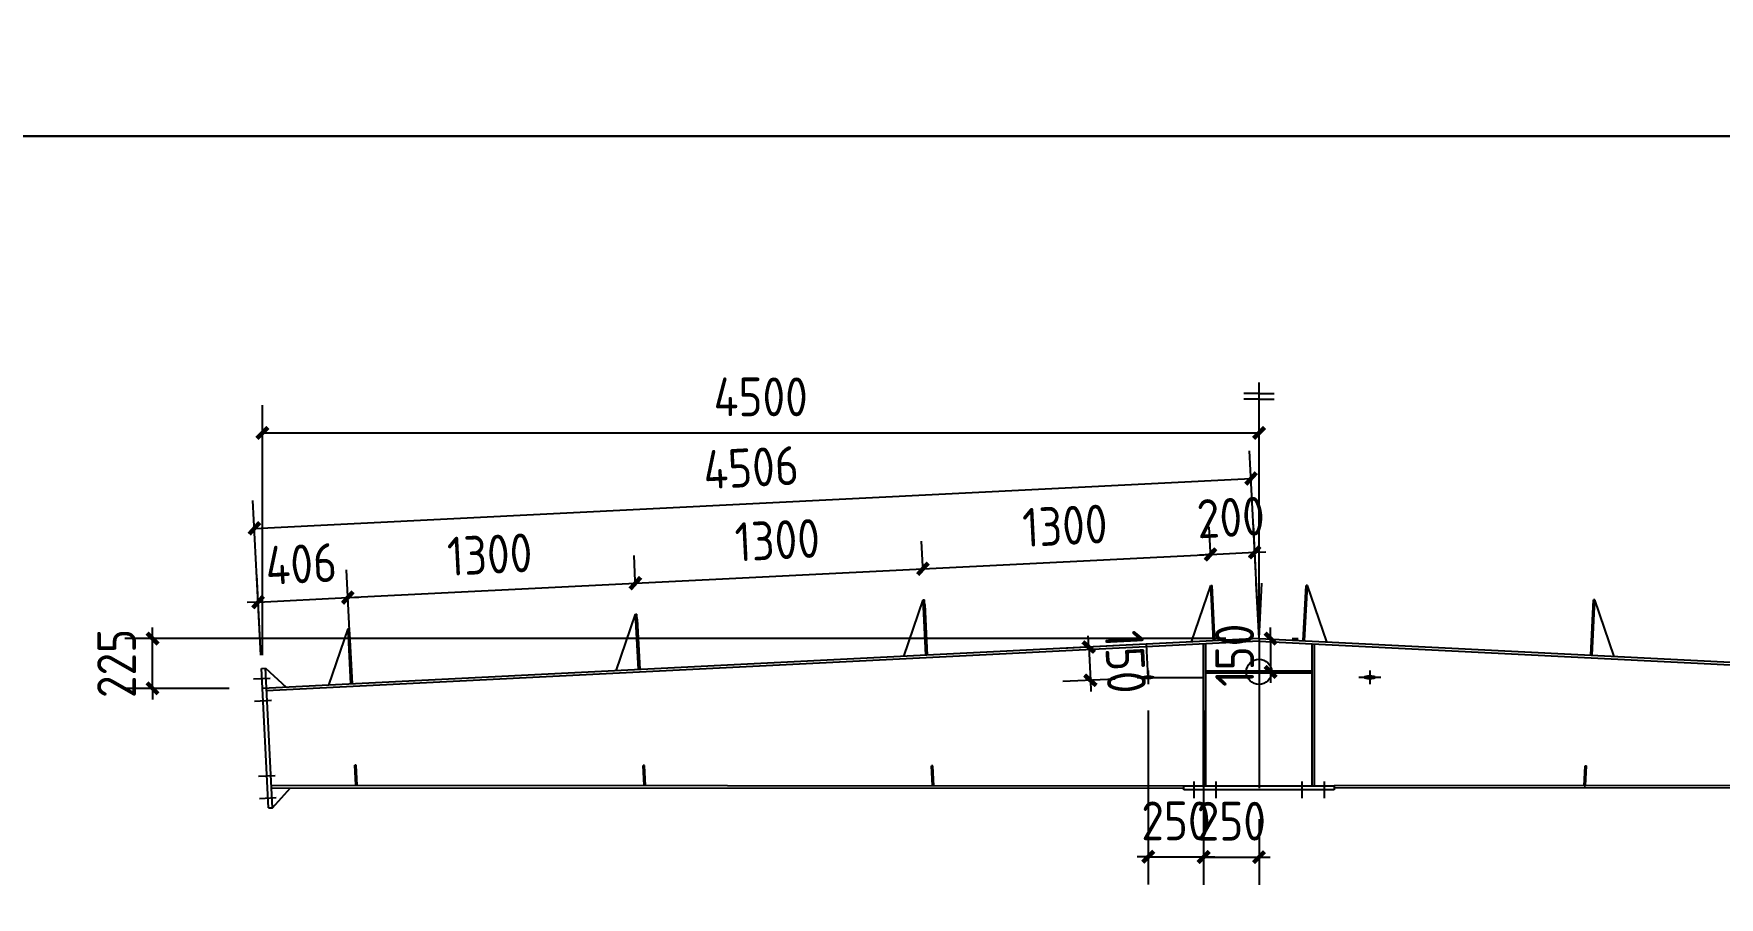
# Model space of a CAD drawing. Extents: x 102162 to 621267, y -39398 to 328893.
# Drawn here: x 444230 to 459451, y 289731 to 297528 of the extents above; entities that cross this region are included whole.
import ezdxf

# ---------------------------------------------------------------- set-up
doc = ezdxf.new("R2010")
doc.units = 0
doc.header["$LTSCALE"] = 1000
doc.header["$MEASUREMENT"] = 0
doc.styles.get("Standard").update_dxf_attribs({"font": 'gbenor.shx', "bigfont": 'gbcbig.shx'})
doc.dimstyles.get("Standard").update_dxf_attribs({"dimscale": 100, "dimtxt": 3.5, "dimasz": 1, "dimexe": 2.5, "dimexo": 3, "dimgap": 1.5, "dimtad": 1, "dimdec": 0, "dimzin": 0, "dimdsep": 46, "dimtxsty": 'Standard', "dimblk": 'ARCHTICK', "dimcen": 0.09, "dimadec": 0, "dimazin": 0, "dimtfac": 1, "dimtdec": 0, "dimtix": 1, "dimtmove": 2, "dimatfit": 3, "dimfxl": 1, "dimtolj": 1, "dimtzin": 0, "dimarcsym": 0})

# ---------------------------------------------------------------- blocks, each defined once
blk = doc.blocks.new('_ArchTick')
at = {"color": 0, "linetype": 'ByBlock', "const_width": 0.4}
blk.add_lwpolyline([(-0.5, -0.5), (0.5, 0.5)], dxfattribs=at)
blk = doc.blocks.new('*D1823')
at = {"color": 3, "lineweight": -2}
for p, q in [((446295, 291917), (446295, 294174)), ((455295, 292367), (455295, 294174)), ((446295, 293924), (455295, 293924))]:
    blk.add_line(p, q, dxfattribs=at)
at = {"layer": 'Defpoints', "color": 0}
for p in [(455295, 293924), (455295, 292067), (446295, 291617)]:
    blk.add_point(p, dxfattribs=at)
at = {"color": 3, "lineweight": -2, "xscale": 100, "yscale": 100, "zscale": 100, "rotation": 180}
blk.add_blockref('_ArchTick', (446295, 293924), dxfattribs=at)
at = {"color": 3, "lineweight": -2, "xscale": 100, "yscale": 100, "zscale": 100}
blk.add_blockref('_ArchTick', (455295, 293924), dxfattribs=at)
at = {"color": 0, "insert": (450795, 294249), "char_height": 350, "attachment_point": 5}
blk.add_mtext('\\A1;4500', dxfattribs=at)
blk = doc.blocks.new('*D1824')
at = {"color": 3, "lineweight": -2}
for p, q in [((455280, 292366), (455210, 293762)), ((446223, 293062), (455223, 293512)), ((446280, 291916), (446210, 293312))]:
    blk.add_line(p, q, dxfattribs=at)
at = {"layer": 'Defpoints', "color": 0}
for p in [(455223, 293512), (455295, 292067), (446295, 291617)]:
    blk.add_point(p, dxfattribs=at)
at = {"color": 3, "lineweight": -2, "xscale": 100, "yscale": 100, "zscale": 100}
for p, rotation in [((455223, 293512), 2.862405226112915), ((446223, 293062), 182.8624052261129)]:
    blk.add_blockref('_ArchTick', p, dxfattribs=dict(at, rotation=rotation))
at = {"color": 0, "insert": (450707, 293611), "char_height": 350, "attachment_point": 5, "rotation": 2.8624}
blk.add_mtext('\\A1;4506', dxfattribs=at)
blk = doc.blocks.new('*D1855')
at = {"color": 3, "lineweight": -2}
for p, q in [((446280, 291916), (446244, 292646)), ((447090, 291957), (447054, 292687)), ((446256, 292396), (447066, 292437)), ((447066, 292437), (447166, 292442)), ((446256, 292396), (446156, 292391))]:
    blk.add_line(p, q, dxfattribs=at)
at = {"layer": 'Defpoints', "color": 0}
for p in [(447066, 292437), (447105, 291657), (446295, 291617)]:
    blk.add_point(p, dxfattribs=at)
at = {"color": 3, "lineweight": -2, "xscale": 100, "yscale": 100, "zscale": 100}
for p, rotation in [((446256, 292396), 2.862405226114468), ((447066, 292437), 182.8624052261144)]:
    blk.add_blockref('_ArchTick', p, dxfattribs=dict(at, rotation=rotation))
at = {"color": 0, "insert": (446645, 292741), "char_height": 350, "attachment_point": 5, "rotation": 2.8624}
blk.add_mtext('\\A1;406', dxfattribs=at)
blk = doc.blocks.new('*D1856')
at = {"color": 3, "lineweight": -2}
for p, q in [((449662, 292586), (449651, 292816)), ((447090, 291957), (447054, 292687)), ((447066, 292437), (449663, 292567))]:
    blk.add_line(p, q, dxfattribs=at)
at = {"layer": 'Defpoints', "color": 0}
for p in [(449663, 292567), (449677, 292286), (447105, 291657)]:
    blk.add_point(p, dxfattribs=at)
at = {"color": 3, "lineweight": -2, "xscale": 100, "yscale": 100, "zscale": 100}
for p, rotation in [((449663, 292567), 2.862405224589391), ((447066, 292437), 182.8624052245894)]:
    blk.add_blockref('_ArchTick', p, dxfattribs=dict(at, rotation=rotation))
at = {"color": 0, "insert": (448348, 292826), "char_height": 350, "attachment_point": 5, "rotation": 2.8624}
blk.add_mtext('\\A1;1300', dxfattribs=at)
blk = doc.blocks.new('*D1857')
at = {"color": 3, "lineweight": -2}
for p, q in [((452259, 292716), (452247, 292946)), ((449662, 292586), (449651, 292816)), ((449663, 292567), (452260, 292697))]:
    blk.add_line(p, q, dxfattribs=at)
at = {"layer": 'Defpoints', "color": 0}
for p in [(452260, 292697), (452274, 292416), (449677, 292286)]:
    blk.add_point(p, dxfattribs=at)
at = {"color": 3, "lineweight": -2, "xscale": 100, "yscale": 100, "zscale": 100}
for p, rotation in [((452260, 292697), 2.862405224589391), ((449663, 292567), 182.8624052245894)]:
    blk.add_blockref('_ArchTick', p, dxfattribs=dict(at, rotation=rotation))
at = {"color": 0, "insert": (450945, 292956), "char_height": 350, "attachment_point": 5, "rotation": 2.8624}
blk.add_mtext('\\A1;1300', dxfattribs=at)
blk = doc.blocks.new('*D1858')
at = {"color": 3, "lineweight": -2}
for p, q in [((454856, 292846), (454844, 293076)), ((452259, 292716), (452247, 292946)), ((452260, 292697), (454857, 292826))]:
    blk.add_line(p, q, dxfattribs=at)
at = {"layer": 'Defpoints', "color": 0}
for p in [(454857, 292826), (452274, 292416), (454871, 292546)]:
    blk.add_point(p, dxfattribs=at)
at = {"color": 3, "lineweight": -2, "xscale": 100, "yscale": 100, "zscale": 100}
for p, rotation in [((454857, 292826), 2.862405224589391), ((452260, 292697), 182.8624052245894)]:
    blk.add_blockref('_ArchTick', p, dxfattribs=dict(at, rotation=rotation))
at = {"color": 0, "insert": (453542, 293086), "char_height": 350, "attachment_point": 5, "rotation": 2.8624}
blk.add_mtext('\\A1;1300', dxfattribs=at)
blk = doc.blocks.new('*D1859')
at = {"color": 3, "lineweight": -2}
for p, q in [((454856, 292846), (454844, 293076)), ((455265, 292666), (455244, 293096)), ((454857, 292826), (454757, 292821)), ((454857, 292826), (455256, 292846)), ((455256, 292846), (455356, 292851))]:
    blk.add_line(p, q, dxfattribs=at)
at = {"layer": 'Defpoints', "color": 0}
for p in [(455256, 292846), (454871, 292546), (455280, 292366)]:
    blk.add_point(p, dxfattribs=at)
at = {"color": 3, "lineweight": -2, "xscale": 100, "yscale": 100, "zscale": 100}
for p, rotation in [((454857, 292826), 2.862405224589368), ((455256, 292846), 182.8624052245894)]:
    blk.add_blockref('_ArchTick', p, dxfattribs=dict(at, rotation=rotation))
at = {"color": 0, "insert": (455040, 293161), "char_height": 350, "attachment_point": 5, "rotation": 2.8624}
blk.add_mtext('\\A1;200', dxfattribs=at)
blk = doc.blocks.new('*D1860')
at = {"color": 3, "lineweight": -2}
for p, q in [((453980, 292001), (453507, 291977)), ((453757, 291990), (453752, 292090)), ((453757, 291990), (453772, 291690)), ((453995, 291701), (453522, 291678)), ((453772, 291690), (453777, 291590))]:
    blk.add_line(p, q, dxfattribs=at)
at = {"layer": 'Defpoints', "color": 0}
for p in [(454280, 292016), (453772, 291690), (454295, 291716)]:
    blk.add_point(p, dxfattribs=at)
at = {"color": 3, "lineweight": -2, "xscale": 100, "yscale": 100, "zscale": 100}
for p, rotation in [((453757, 291990), 272.8624052261006), ((453772, 291690), 92.86240522610063)]:
    blk.add_blockref('_ArchTick', p, dxfattribs=dict(at, rotation=rotation))
at = {"color": 0, "insert": (454089, 291856), "char_height": 350, "attachment_point": 5, "rotation": 272.8624}
blk.add_mtext('\\A1;150', dxfattribs=at)
blk = doc.blocks.new('*D1861')
at = {"color": 3, "lineweight": -2}
for p, q in [((454295, 291416), (454295, 289846)), ((454795, 291416), (454795, 289846)), ((454295, 290096), (454195, 290096)), ((454295, 290096), (454795, 290096)), ((454795, 290096), (454895, 290096))]:
    blk.add_line(p, q, dxfattribs=at)
at = {"layer": 'Defpoints', "color": 0}
for p in [(454295, 291716), (454795, 291716), (454795, 290096)]:
    blk.add_point(p, dxfattribs=at)
at = {"color": 3, "lineweight": -2, "xscale": 100, "yscale": 100, "zscale": 100}
blk.add_blockref('_ArchTick', (454295, 290096), dxfattribs=at)
at = {"color": 3, "lineweight": -2, "xscale": 100, "yscale": 100, "zscale": 100, "rotation": 180}
blk.add_blockref('_ArchTick', (454795, 290096), dxfattribs=at)
at = {"color": 0, "insert": (454545, 290421), "char_height": 350, "attachment_point": 5}
blk.add_mtext('\\A1;250', dxfattribs=at)
blk = doc.blocks.new('*D1862')
at = {"color": 3, "lineweight": -2}
for p, q in [((454795, 290437), (454795, 289843)), ((455295, 290437), (455295, 289843)), ((454795, 290093), (454695, 290093)), ((454795, 290093), (455295, 290093)), ((455295, 290093), (455395, 290093))]:
    blk.add_line(p, q, dxfattribs=at)
at = {"layer": 'Defpoints', "color": 0}
for p in [(454795, 290737), (455295, 290737), (455295, 290093)]:
    blk.add_point(p, dxfattribs=at)
at = {"color": 3, "lineweight": -2, "xscale": 100, "yscale": 100, "zscale": 100}
blk.add_blockref('_ArchTick', (454795, 290093), dxfattribs=at)
at = {"color": 3, "lineweight": -2, "xscale": 100, "yscale": 100, "zscale": 100, "rotation": 180}
blk.add_blockref('_ArchTick', (455295, 290093), dxfattribs=at)
at = {"color": 0, "insert": (455045, 290418), "char_height": 350, "attachment_point": 5}
blk.add_mtext('\\A1;250', dxfattribs=at)
blk = doc.blocks.new('*D1863')
at = {"color": 3, "lineweight": -2}
for p, q in [((455400, 292067), (455400, 292167)), ((455400, 292067), (455400, 291766)), ((455595, 292067), (455650, 292067)), ((455400, 291766), (455400, 291666)), ((455595, 291766), (455650, 291766))]:
    blk.add_line(p, q, dxfattribs=at)
at = {"layer": 'Defpoints', "color": 0}
for p in [(455295, 292067), (455295, 291766), (455400, 291766)]:
    blk.add_point(p, dxfattribs=at)
at = {"color": 3, "lineweight": -2, "xscale": 100, "yscale": 100, "zscale": 100}
for p, rotation in [((455400, 292067), 270), ((455400, 291766), 90)]:
    blk.add_blockref('_ArchTick', p, dxfattribs=dict(at, rotation=rotation))
at = {"color": 0, "insert": (455075, 291916), "char_height": 350, "attachment_point": 5, "rotation": 90}
blk.add_mtext('\\A1;150', dxfattribs=at)
blk = doc.blocks.new('*D1825')
at = {"color": 3, "lineweight": -2}
for p, q in [((445303, 292067), (445303, 292167)), ((454995, 292067), (445053, 292067)), ((445303, 291617), (445303, 292067)), ((445995, 291617), (445053, 291617)), ((445303, 291617), (445303, 291517))]:
    blk.add_line(p, q, dxfattribs=at)
at = {"layer": 'Defpoints', "color": 0}
for p in [(445303, 292067), (455295, 292067), (446295, 291617)]:
    blk.add_point(p, dxfattribs=at)
at = {"color": 3, "lineweight": -2, "xscale": 100, "yscale": 100, "zscale": 100}
for p, rotation in [((445303, 292067), 270), ((445303, 291617), 90)]:
    blk.add_blockref('_ArchTick', p, dxfattribs=dict(at, rotation=rotation))
at = {"color": 0, "insert": (444978, 291842), "char_height": 350, "attachment_point": 5, "rotation": 90}
blk.add_mtext('\\A1;225', dxfattribs=at)

msp = doc.modelspace()

# ---------------------------------------------------------------- linework, layer by layer
for p, q in [((455295, 294279.6), (455158.3, 294279.6)), ((455295, 292066.7), (455295, 294379.6)), ((455295, 294279.6), (455431.7, 294279.6)), ((455295, 294229.6), (455158.3, 294229.6)), ((455295, 294229.6), (455431.7, 294229.6)), ((455295, 292066.7), (446295, 291616.7)), ((455295, 292042.7), (446332.2, 291594.5)), ((455295, 292066.7), (464295, 291616.7)), ((455295, 292042.7), (464257.9, 291594.5)), ((454195, 291716.3), (454345, 291716.3)), ((454295, 291716.3), (454245, 291716.3)), ((456395, 291716.3), (456195, 291716.3)), ((456295, 291716.3), (456345, 291716.3)), ((446374.7, 290743.6), (454615, 290736.7)), ((464215.3, 290743.6), (455975, 290736.7)), ((446375.9, 290719.6), (454615, 290716.9)), ((464214.1, 290719.6), (455975, 290716.9))]:
    msp.add_line(p, q)
at = {"color": 2}
for p, q in [((455295, 292066.7), (455270.1, 292566.1)), ((455295, 292066.7), (455320, 292566.1)), ((452087, 291906.3), (452261.8, 292415.6)), ((452261.8, 292415.6), (452273.8, 292416.2)), ((452286.8, 291916.3), (452261.8, 292415.6)), ((452298.8, 291916.9), (452273.8, 292416.2)), ((454683.8, 292036.1), (454858.6, 292545.5)), ((454858.6, 292545.5), (454870.6, 292546.1)), ((454883.5, 292046.1), (454858.6, 292545.5)), ((454895.5, 292046.7), (454870.6, 292546.1)), ((455694.5, 292046.7), (455719.5, 292546.1)), ((455706.5, 292046.1), (455731.5, 292545.5)), ((455731.5, 292545.5), (455719.5, 292546.1)), ((455906.3, 292036.1), (455731.5, 292545.5)), ((458291.3, 291916.9), (458316.3, 292416.2)), ((458303.3, 291916.3), (458328.2, 292415.6)), ((458328.2, 292415.6), (458316.3, 292416.2)), ((458503, 291906.3), (458328.2, 292415.6)), ((449490.3, 291776.4), (449665.1, 292285.8)), ((449665.1, 292285.8), (449677.1, 292286.4)), ((449690, 291786.4), (449665.1, 292285.8)), ((449702, 291787), (449677.1, 292286.4)), ((452276, 292373.2), (452298.8, 291916.9)), ((458314.1, 292373.2), (458291.3, 291916.9)), ((446893.5, 291646.6), (447068.3, 292156)), ((447068.3, 292156), (447080.3, 292156.6)), ((447093.3, 291656.6), (447068.3, 292156)), ((447105.3, 291657.2), (447080.3, 292156.6)), ((447082.5, 292113.5), (447105.3, 291657.2)), ((449679.2, 292243.3), (449702, 291787)), ((454795.1, 290736.7), (454795.1, 292017.7)), ((454815.1, 290736.7), (454815.1, 292017.7)), ((455295, 292066.7), (455295, 290716.7)), ((455775, 290736.7), (455775, 292018.7)), ((455795, 290736.7), (455795, 292017.7)), ((446286, 291796.5), (446322, 291798.3)), ((446384.9, 290539.8), (446322, 291798.3)), ((446322, 291798.3), (446510.8, 291627.5)), ((446214.6, 291702.8), (446366.4, 291710.4)), ((446349, 290538), (446286, 291796.5)), ((454295, 291777.3), (454295, 291655.3)), ((454815.1, 291774.3), (455775, 291774.3)), ((454815.1, 291758.3), (455775, 291758.3)), ((456295, 291777.3), (456295, 291655.3)), ((446224.6, 291503), (446376.4, 291510.6)), ((447139, 290742.9), (447130, 290922.9)), ((447142, 290922.9), (447130, 290922.9)), ((447151, 290742.9), (447142, 290922.9)), ((449742.3, 290740.8), (449733.3, 290920.8)), ((449745.3, 290920.8), (449733.3, 290920.8)), ((449754.3, 290740.7), (449745.3, 290920.8)), ((452345.7, 290738.6), (452336.7, 290918.6)), ((452348.7, 290918.6), (452336.7, 290918.6)), ((452357.7, 290738.6), (452348.7, 290918.6)), ((458232.4, 290738.6), (458241.4, 290918.6)), ((458241.4, 290918.6), (458253.4, 290918.6)), ((458244.4, 290738.6), (458253.4, 290918.6)), ((446258.6, 290823.9), (446410.4, 290831.5)), ((447151, 290742.9), (447139, 290742.9)), ((449754.3, 290740.7), (449742.3, 290740.8)), ((452357.7, 290738.6), (452345.7, 290738.6)), ((454615, 290700.7), (454615, 290736.7)), ((454615, 290736.7), (455975, 290736.7)), ((454705, 290776.6), (454705, 290624.7)), ((454905, 290776.6), (454905, 290624.7)), ((455685, 290624.7), (455685, 290775.6)), ((455885, 290624.7), (455885, 290775.6)), ((455975, 290736.7), (455975, 290700.7)), ((458232.4, 290738.6), (458244.4, 290738.6)), ((446268.6, 290624.1), (446420.4, 290631.7)), ((446384.9, 290539.8), (446547.5, 290719.5)), ((455295, 290700.7), (454615, 290700.7)), ((455975, 290700.7), (455295, 290700.7)), ((446349, 290538), (446384.9, 290539.8))]:
    msp.add_line(p, q, dxfattribs=at)
at = {"color": 1}
for p, q in [((454295, 291716.3), (454280.1, 292015.9)), ((454295, 291716.3), (454795.1, 291716.3)), ((454815.1, 291766.3), (455775, 291766.3))]:
    msp.add_line(p, q, dxfattribs=at)
at = {"color": 4}
msp.add_line((455295, 291766.3), (454815.1, 291766.3), dxfattribs=at)
for points in [[(443711.7, 317601.7), (473411.7, 317601.7), (473411.7, 296601.7), (443711.7, 296601.7)], [(443711.7, 296601.7), (473411.7, 296601.7), (473411.7, 275601.7), (443711.7, 275601.7)]]:
    msp.add_lwpolyline(points, close=True)
msp.add_circle((455295, 291766.3), 114)
msp.add_ellipse((454295, 291716.3), major_axis=(50, 0), ratio=0.22)
at = {"extrusion": (0, 0, -1)}
msp.add_ellipse((456295, 291716.3), major_axis=(-50, 0), ratio=0.22, dxfattribs=at)

# ---------------------------------------------------------------- dimensions: what is measured, and where the dimension line sits
for base, p1, p2, picture, middle in [((455295, 293923.6), (446295, 291616.7), (455295, 292066.7), '*D1823', (450795, 294248.6)), ((455295, 290092.8), (454795.1, 290736.7), (455295, 290736.7), '*D1862', (455045.1, 290417.8))]:
    dim = msp.add_linear_dim(base=base, p1=p1, p2=p2, dimstyle='Standard', override={"dimlfac": 0.5, "dimclrd": 3, "dimclre": 3})
    dim.commit()
    dim.dimension.update_dxf_attribs({"geometry": picture, "text_midpoint": middle})
for p1, p2, distance, picture, middle in [((446295, 291616.7), (455295, 292066.7), 1447, '*D1824', (450706.5, 293611.4)), ((446295, 291616.7), (447105.3, 291657.2), 780.7, '*D1855', (446644.9, 292741.3)), ((454280.1, 292015.9), (454295, 291716.3), -524.1, '*D1860', (454088.7, 291856.2)), ((454295, 291716.3), (454795.1, 291716.3), -1619.9, '*D1861', (454545.1, 290421.4))]:
    dim = msp.add_aligned_dim(p1=p1, p2=p2, distance=distance, dimstyle='Standard', override={"dimlfac": 0.5, "dimclrd": 3, "dimclre": 3})
    dim.commit()
    dim.dimension.update_dxf_attribs({"geometry": picture, "text_midpoint": middle})
for base, p1, p2, angle, picture, middle in [((454856.5, 292826.5), (452273.8, 292416.2), (454870.6, 292546.1), 182.86241, '*D1858', (453541.9, 293086.2)), ((455256, 292846.5), (454870.6, 292546.1), (455280.1, 292366.3), 182.86241, '*D1859', (455040.1, 293161.1)), ((452259.8, 292696.6), (449677.1, 292286.4), (452273.8, 292416.2), 182.86241, '*D1857', (450945.2, 292956.3)), ((449663, 292566.8), (447105.3, 291657.2), (449677.1, 292286.4), 182.86241, '*D1856', (448348.4, 292826.5)), ((455399.7, 291766.3), (455295, 292066.7), (455295, 291766.3), 90, '*D1863', (455074.7, 291916.5)), ((445302.8, 292066.7), (446295, 291616.7), (455295, 292066.7), 90, '*D1825', (444977.8, 291841.7))]:
    dim = msp.add_linear_dim(base=base, p1=p1, p2=p2, angle=angle, dimstyle='Standard', override={"dimlfac": 0.5, "dimclrd": 3, "dimclre": 3})
    dim.commit()
    dim.dimension.update_dxf_attribs({"geometry": picture, "text_midpoint": middle})

doc.saveas('drawing.dxf')
